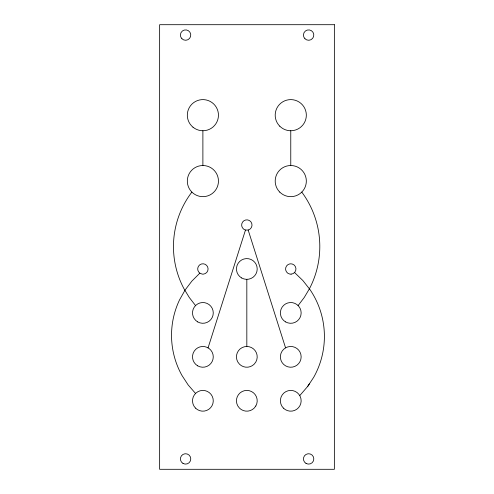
<?xml version="1.0" encoding="UTF-8"?>
<svg xmlns="http://www.w3.org/2000/svg" width="494" height="494" viewBox="0 0 494 494"><rect width="100%" height="100%" fill="white"/><g stroke="black" fill="none" stroke-linecap="round" stroke-linejoin="round"><path stroke-width="0.74" d="M208.073 347.862L245.481 230.043A5.187 5.187 0 0 1 242.579 222.053A5.187 5.187 0 0 1 251.076 222.053A5.187 5.187 0 0 1 248.173 230.043L285.575 347.862A10.38 10.38 0 0 0 285.575 365.844A10.38 10.38 0 0 0 301.149 356.853A10.38 10.38 0 0 0 285.575 347.862M309.392 383.844L307.725 386.376L299.759 395.601M307.725 386.376L313.709 377.28A83.35 83.35 0 0 0 309.997 289.601L302.865 280.53L294.554 272.521M298.11 305.57L304.273 297.437L309.485 288.663A91.186 91.186 0 0 0 301.778 192.098M199.835 273.17L202.237 274.121L203.534 274.121A5.187 5.187 0 0 0 207.671 266.958A5.187 5.187 0 0 0 199.662 264.901A5.187 5.187 0 0 0 199.835 273.17L191.882 281.105L185.083 290.052L179.563 299.839A82.381 82.381 0 0 0 182.033 375.557L188.177 384.968L195.544 393.452M248.173 230.043L245.481 230.043M195.544 305.57L189.276 297.481L183.966 288.731A89.846 89.846 0 0 1 191.876 192.098A15.567 15.567 0 0 1 198.854 166.052A15.567 15.567 0 0 1 217.928 185.12A15.567 15.567 0 0 1 191.876 192.098M290.768 130.749L290.768 165.521M246.827 279.351L246.827 346.473A10.38 10.38 0 0 0 237.836 362.04L239.485 364.189A10.38 10.38 0 0 0 254.169 364.189L255.818 362.04A10.38 10.38 0 0 0 246.827 346.473M202.886 130.749L202.886 165.521M255.818 405.982L254.169 408.13A10.38 10.38 0 0 1 239.485 408.13L237.836 405.982A10.38 10.38 0 0 1 246.827 390.408A10.38 10.38 0 0 1 255.818 405.982M334.364 24.7L159.636 24.7L159.636 469.3L334.364 469.3L334.364 24.7M291.096 274.151L289.793 274.071A5.187 5.187 0 0 1 286.569 265.92A5.187 5.187 0 0 1 295.313 266.47A5.187 5.187 0 0 1 291.096 274.151M192.993 127.199A15.567 15.567 0 0 0 218.243 117.733A15.567 15.567 0 0 0 197.421 100.597A15.567 15.567 0 0 0 192.993 127.199M279.758 126.186A15.567 15.567 0 0 0 305.805 119.208A15.567 15.567 0 0 0 286.736 100.14A15.567 15.567 0 0 0 279.758 126.186M197.699 365.844A10.38 10.38 0 0 0 213.266 356.853A10.38 10.38 0 0 0 197.699 347.862A10.38 10.38 0 0 0 197.699 365.844M182.99 463.415A5.187 5.187 0 0 0 190.777 458.92A5.187 5.187 0 0 0 182.99 454.424A5.187 5.187 0 0 0 182.99 463.415M306.027 463.415A5.187 5.187 0 0 0 313.814 458.92A5.187 5.187 0 0 0 306.027 454.424A5.187 5.187 0 0 0 306.027 463.415M197.699 321.903A10.38 10.38 0 0 0 213.266 312.912A10.38 10.38 0 0 0 197.699 303.921A10.38 10.38 0 0 0 197.699 321.903M195.544 408.13A10.38 10.38 0 0 0 212.914 403.475A10.38 10.38 0 0 0 200.2 390.766A10.38 10.38 0 0 0 195.544 408.13M283.426 408.13A10.38 10.38 0 0 0 300.797 403.475A10.38 10.38 0 0 0 288.082 390.766A10.38 10.38 0 0 0 283.426 408.13M279.758 192.098A15.567 15.567 0 0 0 305.805 185.12A15.567 15.567 0 0 0 286.736 166.052A15.567 15.567 0 0 0 279.758 192.098M285.575 321.903A10.38 10.38 0 0 0 301.149 312.912A10.38 10.38 0 0 0 285.575 303.921A10.38 10.38 0 0 0 285.575 321.903M241.64 277.961A10.38 10.38 0 0 0 257.207 268.971A10.38 10.38 0 0 0 241.64 259.98A10.38 10.38 0 0 0 241.64 277.961M304.952 38.748A5.187 5.187 0 0 0 313.634 36.42A5.187 5.187 0 0 0 307.28 30.066A5.187 5.187 0 0 0 304.952 38.748M181.916 38.748A5.187 5.187 0 0 0 190.598 36.42A5.187 5.187 0 0 0 184.243 30.066A5.187 5.187 0 0 0 181.916 38.748"/></g></svg>
